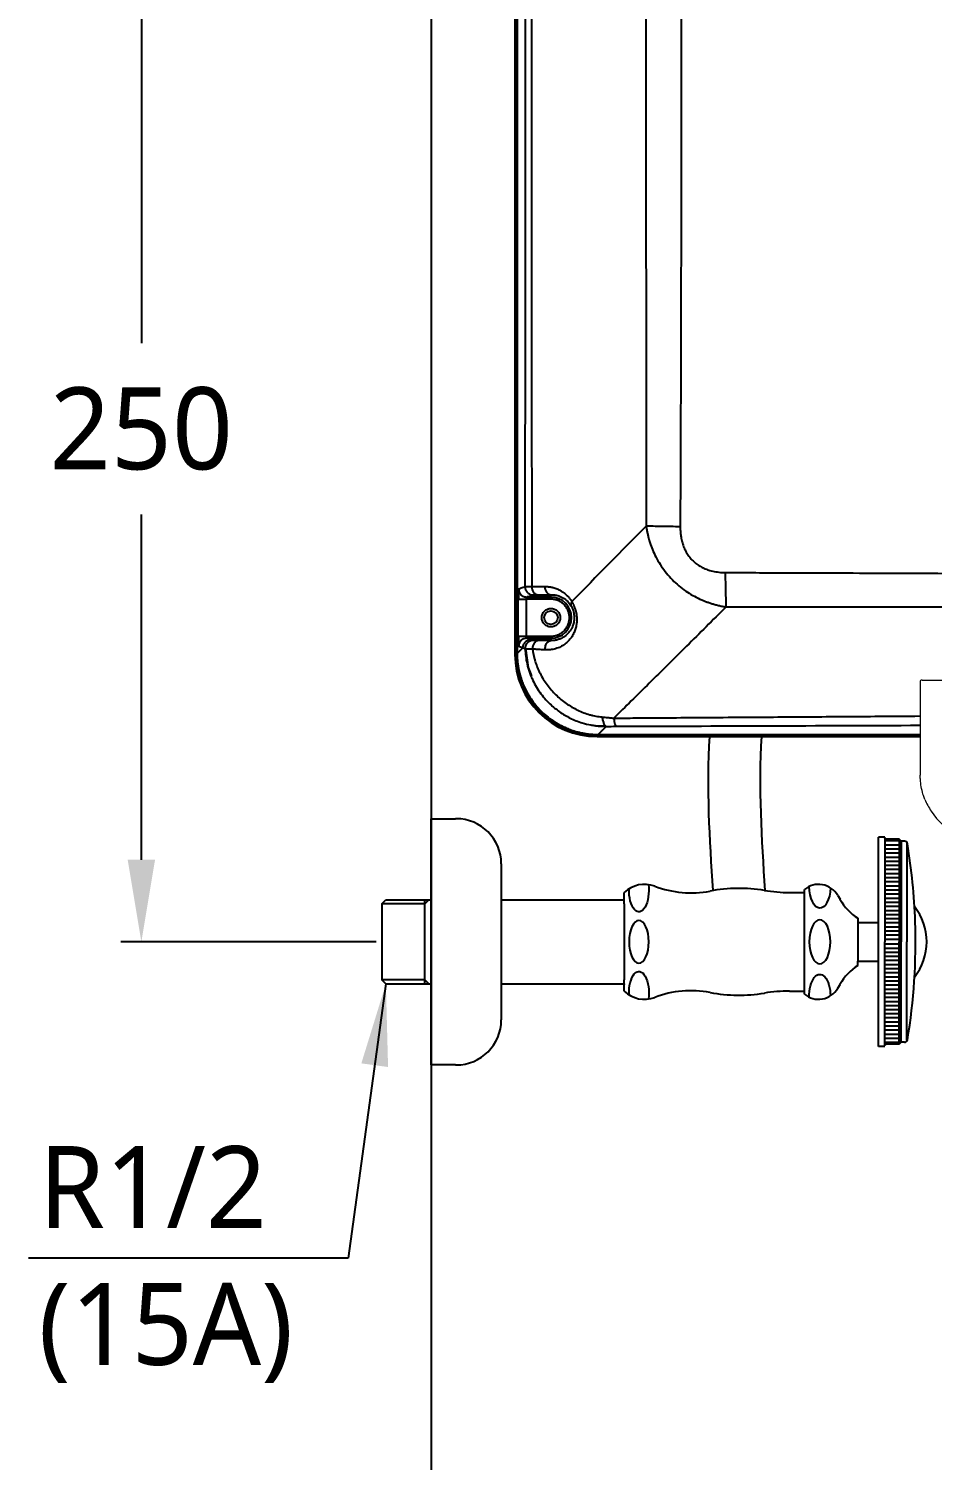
# Model space of a CAD drawing. Extents: x -4361 to 1554, y -156 to 2372.
# Drawn here: x -1178.7 to -958.4, y 1215 to 1563.9 of the extents above; entities that cross this region are included whole.
import ezdxf

# ---------------------------------------------------------------- set-up
doc = ezdxf.new("R2010")
doc.units = 0
doc.header["$LTSCALE"] = 20
doc.header["$MEASUREMENT"] = 0
doc.layers.get('0').update_dxf_attribs({"linetype": 'CONTINUOUS'})
doc.layers.get('DEFPOINTS').update_dxf_attribs({"linetype": 'CONTINUOUS'})
for name, color, linetype in [('2', 2, 'CONTINUOUS'), ('4', 4, 'CONTINUOUS'), ('6', 6, 'CONTINUOUS')]:
    doc.layers.add(name, color=color, linetype=linetype)
doc.styles.add('ROMANS', font='NanumGothic.ttf', dxfattribs={"height": 10.144927})
doc.styles.get("Standard").update_dxf_attribs({"font": 'NanumGothic.ttf'})
doc.dimstyles.get("Standard").update_dxf_attribs({"dimtxt": 2.7, "dimasz": 2.5, "dimexe": 1.5, "dimexo": 1.5, "dimgap": 1.5, "dimtad": 1, "dimdec": 0, "dimlfac": 10, "dimzin": 0, "dimdsep": 46, "dimtxsty": 'Standard', "dimcen": 0, "dimclrt": 2, "dimadec": 0, "dimazin": 0, "dimtfac": 1, "dimtdec": 0, "dimtmove": 0, "dimatfit": 3, "dimfxl": 0, "dimtolj": 1, "dimtzin": 0, "dimarcsym": 0})

# ---------------------------------------------------------------- blocks, each defined once
blk = doc.blocks.new('*D21')
at = {"color": 3, "lineweight": -2}
for p, q in [((-1080.18, 1591.32), (-1156.26, 1591.32)), ((-1151.26, 1571.32), (-1151.26, 1487.21)), ((-1151.26, 1361.32), (-1151.26, 1445.43)), ((-1094.02, 1341.32), (-1156.26, 1341.32))]:
    blk.add_line(p, q, dxfattribs=at)
at = {"color": 3}
for points in [[(-1154.59, 1571.32), (-1147.92, 1571.32), (-1151.26, 1591.32)], [(-1154.59, 1361.32), (-1147.92, 1361.32), (-1151.26, 1341.32)]]:
    blk.add_solid(points, dxfattribs=at)
at = {"layer": 'DEFPOINTS', "color": 0}
for p in [(-1078.68, 1591.32), (-1151.26, 1341.32), (-1092.52, 1341.32)]:
    blk.add_point(p, dxfattribs=at)
at = {"color": 2, "insert": (-1151.26, 1466.32), "char_height": 20, "attachment_point": 5}
blk.add_mtext('\\A1;250', dxfattribs=at)

msp = doc.modelspace()

# ---------------------------------------------------------------- linework, layer by layer
for p, q in [((-1060.18, 1771.32), (-1060.18, 1411.32)), ((-1059.91, 1771.04), (-1059.91, 1411.59)), ((-1059.66, 1771.04), (-1059.66, 1411.59)), ((-1059.36, 1415.82), (-1059.36, 1424.82)), ((-1051.41, 1424.82), (-1057.36, 1424.82)), ((-1057.36, 1415.82), (-1057.36, 1424.82)), ((-1051.41, 1425.32), (-1057.31, 1425.32)), ((-1051.41, 1425.32), (-1051.41, 1425.92)), ((-1051.41, 1424.82), (-1051.41, 1425.32)), ((-1059.36, 1415.82), (-1057.36, 1415.82)), ((-1057.36, 1415.82), (-1051.41, 1415.82)), ((-1057.31, 1415.32), (-1051.41, 1415.32)), ((-1051.41, 1415.82), (-1051.41, 1415.32)), ((-1051.41, 1415.32), (-1051.41, 1414.72)), ((-1040.65, 1394.06), (-1038, 1393.96)), ((-1040.18, 1391.32), (-961.43, 1391.32)), ((-1039.91, 1391.85), (-961.43, 1391.85)), ((-1039.91, 1391.59), (-961.43, 1391.59))]:
    msp.add_line(p, q)
at = {"color": 7, "linetype": 'Continuous', "lineweight": 15}
for p, q in [((-961.43, 1404.62), (-961.43, 1381.97)), ((-960.93, 1405.12), (-937.22, 1405.12))]:
    msp.add_line(p, q, dxfattribs=at)
at = {"flags": 128}
for points in [[(-1059.35, 1426.37), (-1059.35, 1425.58), (-1059.32, 1424.82)], [(-1057.65, 1412.87), (-1056.99, 1408.2), (-1056.14, 1406.15)]]:
    msp.add_lwpolyline(points, dxfattribs=at)
at = {"color": 7, "linetype": 'Continuous', "lineweight": 15, "flags": 128}
msp.add_lwpolyline([(-961.37, 1381.97), (-961.42, 1381.97), (-961.43, 1381.97)], dxfattribs=at)
msp.add_circle((-1051.41, 1420.32), 1.65)
for centre, radius, start, end in [((-1051.41, 1420.32), 5, 270, 90), ((-1033.15, 1414.67), 26.2, 177.4509, 180.8815), ((-1040.18, 1411.32), 20, 180, 270), ((-1055.51, 1415.82), 4.5, 240.8201, 242.981)]:
    msp.add_arc(centre, radius, start, end)
at = {"color": 7, "linetype": 'Continuous', "lineweight": 15}
for centre, radius, start, end in [((-960.93, 1404.62), 0.499, 90, 180), ((-943.5, 1383.26), 18.26, 203.3803, 213.482), ((-943.79, 1383.15), 17.96, 213.7146, 270.0005)]:
    msp.add_arc(centre, radius, start, end, dxfattribs=at)
for points, knots in [([(-1057.74, 1765.77), (-1057.73, 1709.46), (-1057.73, 1653.14), (-1057.73, 1540.5), (-1057.73, 1484.18), (-1057.74, 1427.87)], [0, 0, 0, 0, 0.5, 0.5, 1, 1, 1, 1]), ([(-1056.06, 1765.75), (-1056.07, 1754.97), (-1056.1, 1733.17), (-1056.14, 1700.13), (-1056.16, 1666.37), (-1056.17, 1631.9), (-1056.18, 1589.31), (-1056.17, 1539.42), (-1056.14, 1483.06), (-1056.1, 1446.08), (-1056.07, 1427.89)], [0, 0, 0, 0, 0.095708, 0.193532, 0.293459, 0.395477, 0.499572, 0.671651, 0.83848, 1, 1, 1, 1]), ([(-1028.22, 1740), (-1028.24, 1690.45), (-1028.24, 1640.88), (-1028.24, 1541.76), (-1028.24, 1492.19), (-1028.22, 1442.64)], [0, 0, 0, 0, 0.5, 0.5, 1, 1, 1, 1]), ([(-1019.89, 1740.15), (-1019.88, 1738), (-1019.86, 1733.79), (-1019.84, 1727.59), (-1019.82, 1720.34), (-1019.79, 1712.17), (-1019.76, 1699.77), (-1019.73, 1687.48), (-1019.7, 1675.08), (-1019.68, 1665.78), (-1019.67, 1656.48), (-1019.65, 1647.18), (-1019.64, 1637.87), (-1019.63, 1628.56), (-1019.63, 1619.25), (-1019.62, 1611.48), (-1019.62, 1605.27), (-1019.62, 1600.62), (-1019.62, 1595.98), (-1019.62, 1591.32), (-1019.62, 1586.66), (-1019.62, 1582.02), (-1019.62, 1577.37), (-1019.62, 1571.16), (-1019.63, 1563.39), (-1019.63, 1554.08), (-1019.64, 1544.77), (-1019.65, 1535.46), (-1019.67, 1526.16), (-1019.68, 1516.86), (-1019.7, 1507.55), (-1019.73, 1495.16), (-1019.76, 1482.87), (-1019.79, 1470.47), (-1019.82, 1461.27), (-1019.85, 1451.87), (-1019.88, 1445.68), (-1019.89, 1442.49)], [0, 0, 0, 0, 0.021661, 0.042477, 0.062447, 0.094741, 0.124905, 0.187376, 0.218618, 0.249864, 0.281114, 0.31237, 0.343632, 0.374899, 0.40617, 0.437445, 0.453241, 0.468722, 0.48436, 0.499999, 0.515638, 0.531277, 0.546758, 0.562554, 0.593829, 0.6251, 0.656367, 0.687629, 0.718885, 0.750135, 0.781382, 0.812623, 0.875095, 0.905258, 0.937552, 0.967825, 1, 1, 1, 1]), ([(-1019.89, 1442.49), (-1020.66, 1442.49), (-1021.44, 1442.5), (-1022.99, 1442.52), (-1023.75, 1442.53), (-1025.19, 1442.56), (-1025.88, 1442.57), (-1027.14, 1442.61), (-1027.72, 1442.62), (-1028.22, 1442.64)], [0, 0, 0, 0, 0.25, 0.25, 0.5, 0.5, 0.75, 0.75, 1, 1, 1, 1]), ([(-1028.22, 1442.64), (-1028.2, 1442.49), (-1028.15, 1442.17), (-1028.07, 1441.71), (-1027.98, 1441.26), (-1027.88, 1440.82), (-1027.78, 1440.39), (-1027.67, 1439.97), (-1027.43, 1439.08), (-1027, 1437.76), (-1026.26, 1435.96), (-1025.36, 1434.2), (-1024.23, 1432.41), (-1022.93, 1430.72), (-1021.46, 1429.15), (-1019.84, 1427.74), (-1018.17, 1426.53), (-1016.42, 1425.49), (-1015, 1424.81), (-1013.88, 1424.35), (-1013.1, 1424.06), (-1012.29, 1423.79), (-1011.45, 1423.53), (-1010.57, 1423.31), (-1009.65, 1423.1), (-1009.03, 1422.99), (-1008.72, 1422.94)], [0, 0, 0, 0, 0.016168, 0.032044, 0.047624, 0.062908, 0.077893, 0.092578, 0.106959, 0.171505, 0.232441, 0.303521, 0.37161, 0.445157, 0.517434, 0.588306, 0.660575, 0.725077, 0.792405, 0.81926, 0.847075, 0.875831, 0.905518, 0.936119, 0.967616, 1, 1, 1, 1]), ([(-1019.89, 1442.49), (-1019.89, 1442.35), (-1019.89, 1442.08), (-1019.87, 1441.67), (-1019.85, 1441.27), (-1019.81, 1440.87), (-1019.76, 1440.42), (-1019.69, 1439.93), (-1019.6, 1439.47), (-1019.52, 1439.1), (-1019.42, 1438.73), (-1019.23, 1438.05), (-1018.87, 1437.12), (-1018.31, 1436.03), (-1017.61, 1435.02), (-1016.78, 1434.12), (-1015.84, 1433.34), (-1014.84, 1432.7), (-1013.78, 1432.2), (-1012.82, 1431.86), (-1011.97, 1431.64), (-1011.24, 1431.5), (-1010.48, 1431.4), (-1009.7, 1431.33), (-1009.17, 1431.32), (-1008.9, 1431.32)], [0, 0, 0, 0, 0.023179, 0.046126, 0.068856, 0.091385, 0.113731, 0.145316, 0.176479, 0.19263, 0.208938, 0.24198, 0.310945, 0.378391, 0.448139, 0.517514, 0.585333, 0.654359, 0.718147, 0.784071, 0.825132, 0.867134, 0.910204, 0.954457, 1, 1, 1, 1]), ([(-1008.9, 1431.32), (-1006.69, 1431.31), (-1002.25, 1431.29), (-995.58, 1431.27), (-988.86, 1431.25), (-980.44, 1431.22), (-970.27, 1431.18), (-955.79, 1431.12), (-938.41, 1431.06), (-919.73, 1430.99), (-902.09, 1430.92), (-887.04, 1430.85), (-872.9, 1430.78), (-864.26, 1430.72), (-859.87, 1430.69)], [0, 0, 0, 0, 0.04459, 0.089379, 0.134462, 0.179929, 0.258905, 0.339325, 0.471333, 0.608824, 0.715458, 0.826175, 0.911718, 1, 1, 1, 1]), ([(-1008.9, 1431.32), (-1008.9, 1430.55), (-1008.9, 1429.77), (-1008.89, 1428.24), (-1008.87, 1427.48), (-1008.84, 1426.02), (-1008.82, 1425.33), (-1008.77, 1424.05), (-1008.75, 1423.46), (-1008.72, 1422.94)], [0, 0, 0, 0, 0.25, 0.25, 0.5, 0.5, 0.75, 0.75, 1, 1, 1, 1]), ([(-1059.35, 1426.24), (-1059.35, 1426.36), (-1059.34, 1426.62), (-1059.34, 1426.92), (-1059.33, 1427.23), (-1059.32, 1427.29), (-1059.31, 1427.32)], [0, 0, 0, 0, 0.190145, 0.399701, 0.609445, 1, 1, 1, 1]), ([(-1059.31, 1427.32), (-1059.29, 1427.07), (-1059.24, 1426.69), (-1058.99, 1426.22), (-1058.74, 1425.9), (-1058.42, 1425.64), (-1058.07, 1425.44), (-1057.81, 1425.41), (-1057.69, 1425.4)], [0, 0, 0, 0, 0.273418, 0.420606, 0.570918, 0.721226, 0.868407, 1, 1, 1, 1]), ([(-1057.74, 1427.87), (-1057.73, 1427.87), (-1057.72, 1427.87), (-1057.7, 1427.87), (-1057.66, 1427.87), (-1057.62, 1427.87), (-1057.57, 1427.87), (-1057.51, 1427.87), (-1057.45, 1427.88), (-1057.38, 1427.88), (-1057.31, 1427.88), (-1057.23, 1427.88), (-1057.15, 1427.88), (-1057.06, 1427.88), (-1056.98, 1427.88), (-1056.89, 1427.88), (-1056.8, 1427.88), (-1056.72, 1427.89), (-1056.63, 1427.89), (-1056.54, 1427.89), (-1056.46, 1427.89), (-1056.38, 1427.89), (-1056.3, 1427.89), (-1056.22, 1427.89), (-1056.15, 1427.89), (-1056.1, 1427.89), (-1056.07, 1427.89)], [0, 0, 0, 0, 0.058471, 0.115757, 0.171793, 0.226521, 0.279887, 0.331844, 0.382351, 0.43137, 0.47887, 0.524825, 0.569213, 0.612016, 0.65322, 0.692815, 0.730796, 0.767157, 0.801897, 0.835018, 0.866522, 0.896414, 0.924701, 0.951388, 0.976485, 1, 1, 1, 1]), ([(-1057.74, 1427.87), (-1057.74, 1427.63), (-1057.69, 1427.38), (-1057.5, 1426.88), (-1057.34, 1426.65), (-1056.95, 1426.26), (-1056.72, 1426.1), (-1056.23, 1425.91), (-1055.97, 1425.87), (-1055.74, 1425.87)], [0, 0, 0, 0, 0.25, 0.25, 0.5, 0.5, 0.75, 0.75, 1, 1, 1, 1]), ([(-1056.07, 1427.89), (-1055.55, 1427.9), (-1054.5, 1427.91), (-1053.45, 1427.92), (-1052.93, 1427.92)], [0, 0, 0, 0, 0.502255, 1, 1, 1, 1]), ([(-1056.07, 1427.89), (-1056.07, 1427.66), (-1056.04, 1427.4), (-1055.89, 1426.91), (-1055.77, 1426.68), (-1055.48, 1426.29), (-1055.3, 1426.13), (-1054.92, 1425.94), (-1054.73, 1425.89), (-1054.55, 1425.89)], [0, 0, 0, 0, 0.25, 0.25, 0.5, 0.5, 0.75, 0.75, 1, 1, 1, 1]), ([(-1052.93, 1427.92), (-1052.84, 1427.92), (-1052.66, 1427.92), (-1052.4, 1427.91), (-1052.14, 1427.89), (-1051.88, 1427.86), (-1051.62, 1427.82), (-1051.36, 1427.77), (-1051.1, 1427.72), (-1050.62, 1427.59), (-1049.92, 1427.36), (-1049.05, 1426.92), (-1048.25, 1426.39), (-1047.66, 1425.88), (-1047.25, 1425.47), (-1047, 1425.18), (-1046.76, 1424.87), (-1046.54, 1424.56), (-1046.4, 1424.34), (-1046.33, 1424.23)], [0, 0, 0, 0, 0.036922, 0.073648, 0.110197, 0.146586, 0.182834, 0.21896, 0.254981, 0.290917, 0.423122, 0.55144, 0.671583, 0.786404, 0.830956, 0.874473, 0.91707, 0.958869, 1, 1, 1, 1]), ([(-1052.93, 1427.92), (-1052.93, 1427.69), (-1052.89, 1427.43), (-1052.74, 1426.94), (-1052.63, 1426.71), (-1052.33, 1426.32), (-1052.15, 1426.17), (-1051.78, 1425.97), (-1051.59, 1425.93), (-1051.41, 1425.92)], [0, 0, 0, 0, 0.25, 0.25, 0.5, 0.5, 0.75, 0.75, 1, 1, 1, 1]), ([(-1059.36, 1424.82), (-1059.35, 1425.14), (-1059.35, 1425.62), (-1059.35, 1426.08), (-1059.35, 1426.22), (-1059.35, 1426.24)], [0, 0, 0, 0, 0.629994, 0.966249, 1, 1, 1, 1]), ([(-1059.29, 1424.82), (-1059.27, 1424.82), (-1059.21, 1424.82), (-1058.79, 1424.82), (-1058.13, 1424.82), (-1057.61, 1424.82), (-1057.36, 1424.82)], [0, 0, 0, 0, 0.166228, 0.444152, 0.722083, 1, 1, 1, 1]), ([(-1057.36, 1424.82), (-1057.36, 1424.95), (-1057.35, 1425.08), (-1057.34, 1425.27), (-1057.32, 1425.32), (-1057.31, 1425.32)], [0, 0, 0, 0, 0.5, 0.5, 1, 1, 1, 1]), ([(-1055.74, 1425.87), (-1055.72, 1425.87), (-1055.6, 1425.88), (-1055.2, 1425.88), (-1054.91, 1425.89), (-1054.55, 1425.89)], [0, 0, 0, 0, 0.5, 0.5, 1, 1, 1, 1]), ([(-1046.33, 1424.23), (-1046.29, 1424.16), (-1046.21, 1424.03), (-1046.1, 1423.82), (-1046, 1423.62), (-1045.9, 1423.4), (-1045.8, 1423.19), (-1045.71, 1422.97), (-1045.63, 1422.75), (-1045.55, 1422.53), (-1045.48, 1422.31), (-1045.41, 1422.08), (-1045.35, 1421.85), (-1045.25, 1421.39), (-1045.13, 1420.68), (-1045.09, 1419.69), (-1045.17, 1418.68), (-1045.39, 1417.65), (-1045.75, 1416.66), (-1046.27, 1415.7), (-1046.94, 1414.82), (-1047.79, 1414.01), (-1048.79, 1413.33), (-1049.76, 1412.9), (-1050.6, 1412.65), (-1051.23, 1412.53), (-1051.79, 1412.47), (-1052.3, 1412.45), (-1052.63, 1412.46), (-1052.8, 1412.47)], [0, 0, 0, 0, 0.013434, 0.026639, 0.039632, 0.052432, 0.065061, 0.077539, 0.089888, 0.102133, 0.114295, 0.126401, 0.138475, 0.150541, 0.19834, 0.246893, 0.300545, 0.356919, 0.418216, 0.48263, 0.553639, 0.627161, 0.711256, 0.797104, 0.845321, 0.893964, 0.929211, 0.964532, 1, 1, 1, 1]), ([(-1051.41, 1425.92), (-1050.97, 1425.93), (-1050.53, 1425.89), (-1049.66, 1425.69), (-1049.23, 1425.54), (-1048.39, 1425.12), (-1047.98, 1424.84), (-1047.21, 1424.15), (-1046.84, 1423.73), (-1046.53, 1423.22)], [0, 0, 0, 0, 0.25, 0.25, 0.5, 0.5, 0.75, 0.75, 1, 1, 1, 1]), ([(-1051.41, 1415.82), (-1051.34, 1415.82), (-1051.19, 1415.82), (-1050.98, 1415.83), (-1050.77, 1415.86), (-1050.56, 1415.89), (-1050.36, 1415.94), (-1050.15, 1415.99), (-1049.95, 1416.06), (-1049.67, 1416.16), (-1049.33, 1416.31), (-1048.94, 1416.54), (-1048.56, 1416.82), (-1048.1, 1417.23), (-1047.61, 1417.83), (-1047.2, 1418.63), (-1046.96, 1419.47), (-1046.88, 1420.32), (-1046.96, 1421.17), (-1047.2, 1422.01), (-1047.61, 1422.81), (-1048.1, 1423.41), (-1048.56, 1423.82), (-1048.94, 1424.09), (-1049.33, 1424.33), (-1049.74, 1424.51), (-1050.15, 1424.65), (-1050.56, 1424.75), (-1050.98, 1424.81), (-1051.27, 1424.82), (-1051.41, 1424.82)], [0, 0, 0, 0, 0.015134, 0.030167, 0.045131, 0.06006, 0.074987, 0.089948, 0.104974, 0.1201, 0.152258, 0.184453, 0.217296, 0.250176, 0.315811, 0.380082, 0.44003, 0.500016, 0.559965, 0.61995, 0.684221, 0.749856, 0.782699, 0.815579, 0.847737, 0.879933, 0.910063, 0.939938, 0.969827, 1, 1, 1, 1]), ([(-1046.33, 1424.23), (-1046.47, 1424.02), (-1046.56, 1423.82), (-1046.62, 1423.47), (-1046.6, 1423.33), (-1046.53, 1423.22)], [0, 0, 0, 0, 0.5, 0.5, 1, 1, 1, 1]), ([(-1051.41, 1418.07), (-1051.46, 1418.07), (-1051.55, 1418.07), (-1051.69, 1418.09), (-1051.83, 1418.11), (-1051.97, 1418.14), (-1052.1, 1418.18), (-1052.34, 1418.26), (-1052.65, 1418.43), (-1053.01, 1418.72), (-1053.3, 1419.08), (-1053.51, 1419.48), (-1053.63, 1419.9), (-1053.67, 1420.32), (-1053.63, 1420.74), (-1053.51, 1421.16), (-1053.3, 1421.56), (-1053.01, 1421.92), (-1052.65, 1422.21), (-1052.29, 1422.4), (-1051.97, 1422.5), (-1051.69, 1422.56), (-1051.5, 1422.57), (-1051.41, 1422.57)], [0, 0, 0, 0, 0.020165, 0.0401667, 0.0600842, 0.0799973, 0.099986, 0.1201294, 0.1850729, 0.2500923, 0.3150359, 0.3800554, 0.4400045, 0.5000288, 0.5599779, 0.6200022, 0.6849457, 0.7499652, 0.8149087, 0.8799282, 0.9200087, 0.9598192, 1, 1, 1, 1]), ([(-1051.41, 1422.57), (-1051.36, 1422.57), (-1051.27, 1422.57), (-1051.12, 1422.55), (-1050.99, 1422.53), (-1050.85, 1422.5), (-1050.71, 1422.46), (-1050.48, 1422.38), (-1050.16, 1422.21), (-1049.81, 1421.92), (-1049.51, 1421.56), (-1049.31, 1421.16), (-1049.18, 1420.74), (-1049.14, 1420.32), (-1049.18, 1419.9), (-1049.31, 1419.48), (-1049.51, 1419.08), (-1049.81, 1418.72), (-1050.16, 1418.43), (-1050.52, 1418.24), (-1050.85, 1418.13), (-1051.12, 1418.08), (-1051.31, 1418.07), (-1051.41, 1418.07)], [0, 0, 0, 0, 0.020165, 0.040167, 0.060084, 0.079997, 0.099986, 0.120129, 0.185073, 0.250092, 0.315036, 0.380055, 0.440004, 0.500029, 0.559978, 0.620002, 0.684946, 0.749965, 0.814909, 0.879928, 0.920009, 0.959819, 1, 1, 1, 1]), ([(-1045.75, 1420.47), (-1045.74, 1420.27), (-1045.73, 1419.79), (-1045.86, 1419.05), (-1046.1, 1418.29), (-1046.43, 1417.58), (-1046.97, 1416.76), (-1047.79, 1415.92), (-1048.76, 1415.31), (-1049.67, 1414.96), (-1050.5, 1414.75), (-1051.09, 1414.73), (-1051.41, 1414.72)], [0, 0, 0, 0, 0.045522, 0.115321, 0.195571, 0.269053, 0.352522, 0.512867, 0.67485, 0.769952, 0.87834, 1, 1, 1, 1]), ([(-1046.53, 1423.22), (-1046.4, 1422.99), (-1046.16, 1422.54), (-1045.87, 1421.72), (-1045.8, 1421.14), (-1045.76, 1420.87)], [0, 0, 0, 0, 0.361655, 0.691331, 1, 1, 1, 1]), ([(-1045.76, 1420.87), (-1045.76, 1420.84), (-1045.73, 1420.71), (-1045.74, 1420.58), (-1045.75, 1420.47)], [0, 0, 0, 0, 0.158287, 1, 1, 1, 1]), ([(-1008.72, 1422.94), (-1010.34, 1421.33), (-1013.53, 1418.14), (-1018.28, 1413.43), (-1022.9, 1408.85), (-1027.4, 1404.4), (-1031.78, 1400.08), (-1034.66, 1397.24), (-1036.08, 1395.84)], [0, 0, 0, 0, 0.178388, 0.35209, 0.521105, 0.68543, 0.845062, 1, 1, 1, 1]), ([(-1008.72, 1422.94), (-996.32, 1422.95), (-983.92, 1422.96), (-959.11, 1422.98), (-946.71, 1422.98), (-921.89, 1423.01), (-909.48, 1423.02), (-884.66, 1423.06), (-872.25, 1423.08), (-859.84, 1423.1)], [0, 0, 0, 0, 0.25, 0.25, 0.5, 0.5, 0.75, 0.75, 1, 1, 1, 1]), ([(-1059.35, 1414.4), (-1059.35, 1414.41), (-1059.35, 1414.56), (-1059.35, 1415.02), (-1059.35, 1415.5), (-1059.36, 1415.82)], [0, 0, 0, 0, 0.034288, 0.370629, 1, 1, 1, 1]), ([(-1059.31, 1413.32), (-1059.32, 1413.35), (-1059.33, 1413.41), (-1059.34, 1413.72), (-1059.34, 1414.02), (-1059.35, 1414.28), (-1059.35, 1414.4)], [0, 0, 0, 0, 0.390795, 0.600207, 0.810361, 1, 1, 1, 1]), ([(-1057.31, 1415.32), (-1057.56, 1415.29), (-1057.95, 1415.25), (-1058.42, 1415), (-1058.74, 1414.74), (-1058.99, 1414.42), (-1059.24, 1413.95), (-1059.29, 1413.57), (-1059.31, 1413.32)], [0, 0, 0, 0, 0.239464, 0.368362, 0.499999, 0.63164, 0.760541, 1, 1, 1, 1]), ([(-1056.31, 1414.94), (-1056.54, 1414.94), (-1056.8, 1414.89), (-1057.29, 1414.7), (-1057.52, 1414.55), (-1057.91, 1414.16), (-1058.07, 1413.92), (-1058.27, 1413.43), (-1058.31, 1413.17), (-1058.31, 1412.94)], [0, 0, 0, 0, 0.25, 0.25, 0.5, 0.5, 0.75, 0.75, 1, 1, 1, 1]), ([(-1055.72, 1414.77), (-1055.96, 1414.77), (-1056.22, 1414.73), (-1056.73, 1414.52), (-1056.97, 1414.36), (-1057.36, 1413.95), (-1057.51, 1413.71), (-1057.7, 1413.19), (-1057.73, 1412.93), (-1057.72, 1412.69)], [0, 0, 0, 0, 0.25, 0.25, 0.5, 0.5, 0.75, 0.75, 1, 1, 1, 1]), ([(-1057.31, 1415.32), (-1057.32, 1415.32), (-1057.34, 1415.37), (-1057.35, 1415.56), (-1057.36, 1415.69), (-1057.36, 1415.82)], [0, 0, 0, 0, 0.5, 0.5, 1, 1, 1, 1]), ([(-1054.42, 1414.75), (-1054.6, 1414.75), (-1054.79, 1414.7), (-1055.16, 1414.5), (-1055.33, 1414.34), (-1055.63, 1413.93), (-1055.74, 1413.68), (-1055.88, 1413.17), (-1055.91, 1412.9), (-1055.9, 1412.66)], [0, 0, 0, 0, 0.25, 0.25, 0.5, 0.5, 0.75, 0.75, 1, 1, 1, 1]), ([(-1054.42, 1414.75), (-1054.82, 1414.75), (-1055.14, 1414.75), (-1055.58, 1414.76), (-1055.7, 1414.77), (-1055.72, 1414.77)], [0, 0, 0, 0, 0.5, 0.5, 1, 1, 1, 1]), ([(-1052.8, 1412.47), (-1052.82, 1412.72), (-1052.81, 1412.99), (-1052.7, 1413.54), (-1052.6, 1413.81), (-1052.32, 1414.26), (-1052.14, 1414.44), (-1051.77, 1414.67), (-1051.58, 1414.72), (-1051.41, 1414.72)], [0, 0, 0, 0, 0.25, 0.25, 0.5, 0.5, 0.75, 0.75, 1, 1, 1, 1]), ([(-1059.66, 1411.59), (-1059.73, 1411.59), (-1059.8, 1411.59), (-1059.89, 1411.59), (-1059.91, 1411.59), (-1059.91, 1411.59)], [0, 0, 0, 0, 0.5, 0.5, 1, 1, 1, 1]), ([(-1059.66, 1411.32), (-1059.72, 1411.32), (-1059.79, 1411.32), (-1059.89, 1411.32), (-1059.91, 1411.32), (-1059.91, 1411.32)], [0, 0, 0, 0, 0.5, 0.5, 1, 1, 1, 1]), ([(-1059.91, 1411.32), (-1059.85, 1410.14), (-1059.72, 1407.6), (-1058.72, 1404.26), (-1057.34, 1401.49), (-1056.28, 1399.79), (-1055.56, 1398.99), (-1055.39, 1398.8)], [0, 0, 0, 0, 0.26022, 0.560478, 0.761601, 0.944664, 1, 1, 1, 1]), ([(-1058.31, 1412.94), (-1058.36, 1412.89), (-1058.45, 1412.79), (-1058.59, 1412.66), (-1058.72, 1412.53), (-1058.84, 1412.4), (-1058.96, 1412.29), (-1059.07, 1412.18), (-1059.18, 1412.07), (-1059.27, 1411.98), (-1059.36, 1411.89), (-1059.45, 1411.8), (-1059.52, 1411.73), (-1059.6, 1411.66), (-1059.64, 1411.62), (-1059.66, 1411.59)], [0, 0, 0, 0, 0.076887, 0.153779, 0.230678, 0.307583, 0.384494, 0.461411, 0.538334, 0.615263, 0.692198, 0.769139, 0.846087, 0.92304, 1, 1, 1, 1]), ([(-1059.66, 1411.32), (-1059.65, 1411.16), (-1059.65, 1410.86), (-1059.62, 1410.4), (-1059.59, 1409.95), (-1059.55, 1409.51), (-1059.5, 1409.07), (-1059.44, 1408.65), (-1059.37, 1408.23), (-1059.29, 1407.81), (-1059.21, 1407.41), (-1059.12, 1407.02), (-1059.03, 1406.63), (-1058.92, 1406.26), (-1058.82, 1405.89), (-1058.71, 1405.54), (-1058.59, 1405.19), (-1058.47, 1404.85), (-1058.35, 1404.53), (-1058.23, 1404.21), (-1057.9, 1403.42), (-1057.29, 1402.16), (-1056.3, 1400.52), (-1055.16, 1399), (-1053.89, 1397.61), (-1052.5, 1396.34), (-1050.98, 1395.2), (-1049.34, 1394.21), (-1048, 1393.56), (-1047, 1393.16), (-1046.38, 1392.93), (-1045.71, 1392.71), (-1045.02, 1392.51), (-1044.28, 1392.33), (-1043.52, 1392.17), (-1042.72, 1392.04), (-1041.9, 1391.94), (-1041.05, 1391.87), (-1040.48, 1391.86), (-1040.19, 1391.85)], [0, 0, 0, 0, 0.015133, 0.030099, 0.044888, 0.059488, 0.073891, 0.088086, 0.102065, 0.115819, 0.129339, 0.142618, 0.155646, 0.168417, 0.180924, 0.193159, 0.205117, 0.216791, 0.228176, 0.239267, 0.250058, 0.313327, 0.376289, 0.438618, 0.500006, 0.561392, 0.62372, 0.686682, 0.749954, 0.770717, 0.792544, 0.815397, 0.839235, 0.864011, 0.889673, 0.916165, 0.943428, 0.971396, 1, 1, 1, 1]), ([(-1057.72, 1412.69), (-1057.77, 1412.71), (-1057.88, 1412.75), (-1058.03, 1412.82), (-1058.18, 1412.88), (-1058.26, 1412.92), (-1058.31, 1412.94)], [0, 0, 0, 0, 0.251267, 0.501689, 0.751266, 1, 1, 1, 1]), ([(-1057.72, 1412.69), (-1057.68, 1412.08), (-1057.59, 1410.84), (-1057.23, 1408.94), (-1056.79, 1407.35), (-1056.39, 1406.4), (-1056.27, 1406.1)], [0, 0, 0, 0, 0.272107, 0.546182, 0.853824, 1, 1, 1, 1]), ([(-1057.47, 1411.59), (-1057.53, 1411.62), (-1057.6, 1411.65), (-1057.63, 1411.7), (-1057.63, 1411.7)], [0, 0, 0, 0, 0.989804, 1, 1, 1, 1]), ([(-1055.9, 1412.66), (-1056.4, 1412.66), (-1057.26, 1412.66), (-1057.46, 1412.68), (-1057.55, 1412.68)], [0, 0, 0, 0, 0.573265, 1, 1, 1, 1]), ([(-1055.9, 1412.66), (-1055.88, 1412.53), (-1055.85, 1412.29), (-1055.79, 1411.93), (-1055.73, 1411.56), (-1055.65, 1411.19), (-1055.57, 1410.82), (-1055.47, 1410.44), (-1055.37, 1410.07), (-1055.15, 1409.32), (-1054.75, 1408.2), (-1054.09, 1406.75), (-1053.3, 1405.33), (-1052.08, 1403.53), (-1050.28, 1401.45), (-1048.16, 1399.7), (-1046.32, 1398.52), (-1044.89, 1397.77), (-1043.43, 1397.14), (-1042.18, 1396.74), (-1041.18, 1396.48), (-1040.44, 1396.32), (-1039.7, 1396.2), (-1039.21, 1396.14), (-1038.97, 1396.12)], [0, 0, 0, 0, 0.014398, 0.028932, 0.04361, 0.058437, 0.073419, 0.088562, 0.103872, 0.119355, 0.180898, 0.244185, 0.307861, 0.372306, 0.501573, 0.630567, 0.694761, 0.757836, 0.820572, 0.881501, 0.911987, 0.941864, 0.971184, 1, 1, 1, 1]), ([(-1052.8, 1412.47), (-1053.01, 1412.48), (-1053.41, 1412.5), (-1053.99, 1412.54), (-1054.53, 1412.57), (-1055.02, 1412.6), (-1055.47, 1412.63), (-1055.76, 1412.65), (-1055.9, 1412.66)], [0, 0, 0, 0, 0.196122, 0.380414, 0.552913, 0.713653, 0.862671, 1, 1, 1, 1]), ([(-1056.27, 1406.1), (-1056.18, 1405.88), (-1055.64, 1404.5), (-1054.22, 1402.11), (-1052.24, 1399.79), (-1050.54, 1398.28), (-1049.33, 1397.37), (-1048.06, 1396.55), (-1046.71, 1395.83), (-1045.28, 1395.19), (-1043.6, 1394.61), (-1042.04, 1394.2), (-1040.99, 1394.07), (-1040.65, 1394.03)], [0, 0, 0, 0, 0.032956, 0.216022, 0.399681, 0.472242, 0.546282, 0.61887, 0.691572, 0.767926, 0.845266, 0.951043, 1, 1, 1, 1]), ([(-1055.39, 1398.8), (-1054.99, 1398.31), (-1054.18, 1397.32), (-1053.19, 1396.52), (-1052.7, 1396.12)], [0, 0, 0, 0, 0.5001916, 1, 1, 1, 1]), ([(-1052.7, 1396.12), (-1052.51, 1395.94), (-1051.69, 1395.21), (-1050.01, 1394.17), (-1047.26, 1392.8), (-1043.94, 1391.79), (-1041.38, 1391.65), (-1040.18, 1391.59)], [0, 0, 0, 0, 0.057504, 0.241574, 0.434343, 0.736851, 1, 1, 1, 1]), ([(-1038.97, 1396.12), (-1038.81, 1396.1), (-1038.48, 1396.07), (-1037.99, 1396.02), (-1037.5, 1395.97), (-1037.02, 1395.93), (-1036.55, 1395.88), (-1036.23, 1395.86), (-1036.08, 1395.84)], [0, 0, 0, 0, 0.171419, 0.340925, 0.508527, 0.674233, 0.838054, 1, 1, 1, 1]), ([(-1038.97, 1396.12), (-1038.9, 1395.79), (-1038.76, 1395.13), (-1038.5, 1394.44), (-1038.3, 1394.05), (-1038.18, 1393.98), (-1038.16, 1393.97)], [0, 0, 0, 0, 0.308185, 0.622637, 0.93709, 1, 1, 1, 1]), ([(-1036.08, 1395.84), (-1034.31, 1395.85), (-1030.26, 1395.88), (-1023.43, 1395.93), (-1015.08, 1395.99), (-1003.31, 1396.07), (-988.57, 1396.17), (-973.81, 1396.27), (-964.74, 1396.33), (-961.43, 1396.36)], [0, 0, 0, 0, 0.0358002, 0.0819083, 0.1382128, 0.2047013, 0.3198188, 0.4359699, 0.5029124, 0.5029124, 0.5029124, 0.5029124]), ([(-1036.08, 1395.84), (-1036.04, 1395.54), (-1036.01, 1395.27), (-1035.93, 1394.78), (-1035.88, 1394.57), (-1035.8, 1394.23), (-1035.75, 1394.09), (-1035.66, 1393.91), (-1035.61, 1393.86), (-1035.57, 1393.84)], [0, 0, 0, 0, 0.25, 0.25, 0.5, 0.5, 0.75, 0.75, 1, 1, 1, 1]), ([(-1040.65, 1394.03), (-1040.37, 1393.98), (-1039.47, 1393.85), (-1038.56, 1393.84), (-1037.94, 1393.83)], [0, 0, 0, 0, 0.317137, 1, 1, 1, 1]), ([(-1037.94, 1393.83), (-1038, 1393.77), (-1038.12, 1393.65), (-1038.29, 1393.48), (-1038.45, 1393.31), (-1038.61, 1393.15), (-1038.76, 1393), (-1038.9, 1392.86), (-1039.03, 1392.72), (-1039.16, 1392.6), (-1039.28, 1392.48), (-1039.39, 1392.36), (-1039.5, 1392.26), (-1039.6, 1392.16), (-1039.69, 1392.07), (-1039.77, 1391.99), (-1039.84, 1391.91), (-1039.89, 1391.87), (-1039.91, 1391.85)], [0, 0, 0, 0, 0.06252, 0.125037, 0.187551, 0.250062, 0.31257, 0.375075, 0.437578, 0.500078, 0.562575, 0.62507, 0.687564, 0.750055, 0.812544, 0.875031, 0.937516, 1, 1, 1, 1]), ([(-1035.57, 1393.84), (-1010.88, 1393.93), (-986.17, 1394.01), (-961.43, 1394.09), (-961.43, 1394.09), (-961.43, 1394.09)], [0, 0, 0, 0, 0.5, 0.5, 0.5000128, 0.5000128, 0.5000128, 0.5000128]), ([(-1040.19, 1391.85), (-1040.19, 1391.78), (-1040.19, 1391.71), (-1040.18, 1391.62), (-1040.18, 1391.59), (-1040.18, 1391.59)], [0, 0, 0, 0, 0.5, 0.5, 1, 1, 1, 1]), ([(-1039.91, 1391.85), (-1039.91, 1391.77), (-1039.91, 1391.71), (-1039.91, 1391.62), (-1039.91, 1391.59), (-1039.91, 1391.59)], [0, 0, 0, 0, 0.5, 0.5, 1, 1, 1, 1])]:
    msp.add_open_spline(points, degree=3, knots=knots)
for points, degree in [([(-1028.22, 1442.64), (-1034.26, 1436.52), (-1040.29, 1430.38), (-1046.33, 1424.23)], 3), ([(-1059.31, 1427.32), (-1058.95, 1427.5), (-1058.42, 1427.68), (-1057.74, 1427.87)], 3), ([(-1059.36, 1424.82), (-1059.29, 1424.82)], 1), ([(-1057.69, 1425.4), (-1057.31, 1425.32)], 1), ([(-1057.31, 1425.32), (-1056.95, 1425.5), (-1056.42, 1425.69), (-1055.74, 1425.87)], 3), ([(-1054.55, 1425.89), (-1053.5, 1425.9), (-1052.46, 1425.91), (-1051.41, 1425.92)], 3), ([(-1058.31, 1412.94), (-1058.72, 1413.06), (-1059.06, 1413.19), (-1059.31, 1413.32)], 3), ([(-1056.31, 1414.94), (-1056.72, 1415.06), (-1057.06, 1415.19), (-1057.31, 1415.32)], 3), ([(-1055.72, 1414.77), (-1055.94, 1414.83), (-1056.13, 1414.88), (-1056.31, 1414.94)], 3), ([(-1051.41, 1414.72), (-1052.44, 1414.73), (-1053.45, 1414.74), (-1054.42, 1414.75)], 3), ([(-1059.91, 1411.32), (-1060.09, 1411.32), (-1060.18, 1411.32), (-1060.18, 1411.32)], 3), ([(-1059.91, 1411.32), (-1059.91, 1411.41), (-1059.91, 1411.5), (-1059.91, 1411.59)], 3), ([(-1059.66, 1411.59), (-1059.66, 1411.5), (-1059.66, 1411.41), (-1059.66, 1411.32)], 3), ([(-1057.55, 1412.68), (-1057.72, 1412.69)], 1), ([(-1038.16, 1393.97), (-1037.94, 1393.83)], 1), ([(-1037.94, 1393.83), (-1037.15, 1393.83), (-1036.36, 1393.84), (-1035.57, 1393.84)], 3), ([(-1040.19, 1391.85), (-1040.09, 1391.85), (-1040, 1391.85), (-1039.91, 1391.85)], 3), ([(-1040.18, 1391.59), (-1040.09, 1391.59), (-1040, 1391.59), (-1039.91, 1391.59)], 3), ([(-1040.18, 1391.59), (-1040.18, 1391.32)], 1)]:
    msp.add_open_spline(points, degree=degree)
for points, knots in [([(-960.73, 1377.32), (-961.01, 1378.52), (-961.37, 1380.05), (-961.37, 1381.62), (-961.37, 1381.97)], [0, 0, 0, 0, 0.778883, 1, 1, 1, 1]), ([(-960.26, 1376.01), (-960.38, 1376.32), (-960.56, 1376.75), (-960.69, 1377.2), (-960.73, 1377.32)], [0, 0, 0, 0, 0.715111, 1, 1, 1, 1])]:
    msp.add_open_spline(points, degree=3, knots=knots, dxfattribs=at)
at = {"layer": '4'}
for p, q in [((-1080.65, 1371.32), (-1074.65, 1371.32)), ((-1080.65, 1311.32), (-1080.65, 1371.32)), ((-970.02, 1366.82), (-971.52, 1366.82)), ((-971.52, 1365.82), (-971.52, 1366.82)), ((-971.52, 1341.32), (-971.52, 1365.82)), ((-970.02, 1366.62), (-970.02, 1366.82)), ((-970.02, 1366.62), (-970.02, 1341.32)), ((-966.52, 1365.91), (-970.02, 1365.91)), ((-966.52, 1364.91), (-970.02, 1364.91)), ((-966.52, 1366.32), (-969.72, 1366.32)), ((-966.02, 1365.82), (-966.52, 1366.32)), ((-966.52, 1366.32), (-966.52, 1341.32)), ((-965.2, 1365.82), (-966.02, 1365.82)), ((-966.02, 1365.82), (-966.02, 1341.32)), ((-964.61, 1365.32), (-964.61, 1341.32)), ((-966.52, 1363.91), (-970.02, 1363.91)), ((-966.52, 1362.91), (-970.02, 1362.91)), ((-966.52, 1361.91), (-970.02, 1361.91)), ((-966.52, 1360.91), (-970.02, 1360.91)), ((-1063.52, 1360.32), (-1063.52, 1322.32)), ((-966.52, 1359.91), (-970.02, 1359.91)), ((-966.52, 1358.91), (-970.02, 1358.91)), ((-966.52, 1357.91), (-970.02, 1357.91)), ((-989.61, 1353.32), (-989.61, 1354.04)), ((-966.52, 1356.91), (-970.02, 1356.91)), ((-966.52, 1355.91), (-970.02, 1355.91)), ((-966.52, 1354.91), (-970.02, 1354.91)), ((-966.52, 1353.91), (-970.02, 1353.91)), ((-1092.65, 1350.57), (-1091.65, 1351.57)), ((-1082.15, 1350.57), (-1092.65, 1350.57)), ((-1092.52, 1332.07), (-1092.52, 1350.57)), ((-1091.65, 1351.57), (-1080.65, 1351.57)), ((-1082.15, 1331.07), (-1082.15, 1351.57)), ((-1082.15, 1350.57), (-1081.15, 1351.57)), ((-1080.65, 1350.95), (-1080.65, 1331.69)), ((-1063.52, 1351.57), (-1033.53, 1351.57)), ((-1033.53, 1350.57), (-1033.53, 1353.32)), ((-1033.52, 1350.57), (-1033.52, 1332.07)), ((-993.24, 1353.35), (-989.61, 1353.35)), ((-990.52, 1353.32), (-989.61, 1353.32)), ((-989.61, 1329.32), (-989.61, 1353.32)), ((-981.5, 1352.64), (-980.94, 1351.68)), ((-966.52, 1352.91), (-970.02, 1352.91)), ((-966.52, 1351.91), (-970.02, 1351.91)), ((-966.52, 1350.91), (-970.02, 1350.91)), ((-976.61, 1347.05), (-976.61, 1346.07)), ((-966.52, 1349.91), (-970.02, 1349.91)), ((-966.52, 1348.91), (-970.02, 1348.91)), ((-966.52, 1347.91), (-970.02, 1347.91)), ((-966.52, 1346.91), (-970.02, 1346.91)), ((-976.61, 1346.07), (-976.61, 1336.57)), ((-976.61, 1346.07), (-971.52, 1346.07)), ((-966.52, 1345.91), (-970.02, 1345.91)), ((-966.52, 1344.91), (-970.02, 1344.91)), ((-966.52, 1343.91), (-970.02, 1343.91)), ((-971.52, 1315.82), (-971.52, 1341.32)), ((-966.52, 1342.91), (-970.02, 1342.91)), ((-966.52, 1341.91), (-970.02, 1341.91)), ((-970.02, 1316.02), (-970.02, 1341.32)), ((-966.52, 1340.73), (-970.02, 1340.73)), ((-966.52, 1316.32), (-966.52, 1341.32)), ((-966.02, 1316.82), (-966.02, 1341.32)), ((-964.61, 1317.32), (-964.61, 1341.32)), ((-976.61, 1336.57), (-971.52, 1336.57)), ((-976.61, 1335.59), (-976.61, 1336.57)), ((-966.52, 1339.73), (-970.02, 1339.73)), ((-966.52, 1338.73), (-970.02, 1338.73)), ((-966.52, 1337.73), (-970.02, 1337.73)), ((-966.52, 1336.73), (-970.02, 1336.73)), ((-966.52, 1335.73), (-970.02, 1335.73)), ((-966.52, 1334.73), (-970.02, 1334.73)), ((-966.52, 1333.73), (-970.02, 1333.73)), ((-1091.65, 1331.07), (-1092.65, 1332.07)), ((-1082.15, 1332.07), (-1092.65, 1332.07)), ((-1091.65, 1331.07), (-1080.65, 1331.07)), ((-1081.15, 1331.07), (-1082.15, 1332.07)), ((-1063.52, 1331.07), (-1033.52, 1331.07)), ((-1033.52, 1329.32), (-1033.52, 1332.07)), ((-1033.52, 1331.07), (-1033.52, 1330.89)), ((-1033.52, 1329.32), (-1033.52, 1330.89)), ((-981.5, 1330), (-980.94, 1330.95)), ((-966.52, 1332.73), (-970.02, 1332.73)), ((-966.52, 1331.73), (-970.02, 1331.73)), ((-966.52, 1330.73), (-970.02, 1330.73)), ((-966.52, 1329.73), (-970.02, 1329.73)), ((-993.24, 1329.32), (-989.61, 1329.32)), ((-989.61, 1328.6), (-989.61, 1329.32)), ((-966.52, 1328.73), (-970.02, 1328.73)), ((-966.52, 1327.73), (-970.02, 1327.73)), ((-966.52, 1326.73), (-970.02, 1326.73)), ((-966.52, 1325.73), (-970.02, 1325.73)), ((-966.52, 1324.73), (-970.02, 1324.73)), ((-966.52, 1323.76), (-970.02, 1323.76)), ((-966.52, 1322.76), (-970.02, 1322.76)), ((-966.52, 1321.76), (-970.02, 1321.76)), ((-966.52, 1320.76), (-970.02, 1320.76)), ((-966.52, 1319.76), (-970.02, 1319.76)), ((-970.02, 1315.85), (-971.52, 1315.85)), ((-966.52, 1318.76), (-970.02, 1318.76)), ((-966.52, 1317.76), (-970.02, 1317.76)), ((-966.52, 1316.76), (-970.02, 1316.76)), ((-966.52, 1316.35), (-969.72, 1316.35)), ((-966.02, 1316.85), (-966.52, 1316.35)), ((-965.2, 1316.85), (-966.02, 1316.85)), ((-1074.65, 1311.32), (-1080.65, 1311.32))]:
    msp.add_line(p, q, dxfattribs=at)
for centre, radius, start, end in [((-1074.65, 1360.32), 11, 89.3526, 90), ((-1074.52, 1360.32), 11, 0, 90), ((-969.72, 1366.62), 0.3, 180, 270), ((-965.2, 1365.12), 0.7, 9.4934, 90), ((-1107.52, 1341.32), 145, 1.9431, 9.4934), ((-1028.62, 1348.33), 7, 69.0339, 134.5129), ((-1017.23, 1378.08), 24.83, 249.0339, 280.7373), ((-1005.52, 1316.35), 38, 80.6952, 100.7373), ((-993.24, 1391.35), 38, 260.6952, 270), ((-986.14, 1349.96), 5.36, 30, 130.4306), ((-968.82, 1358.68), 14, 210, 236.1902), ((-973.78, 1341.27), 14, 0.2473, 38.2141), ((-1107.52, 1341.32), 145, 350.5066, 1.9431), ((-973.78, 1341.39), 14, 321.7859, 359.7527), ((-968.82, 1323.95), 14, 123.8098, 150), ((-1017.23, 1304.59), 24.83, 79.2627, 110.9661), ((-986.14, 1332.68), 5.36, 229.5694, 330), ((-1028.62, 1334.31), 7, 225.5, 290.9661), ((-1005.52, 1366.32), 38, 259.2627, 279.3048), ((-993.24, 1291.32), 38, 90, 99.3048), ((-1074.52, 1322.32), 11, 270, 0), ((-969.72, 1316.05), 0.3, 90, 180), ((-965.2, 1317.55), 0.7, 270, 350.5066), ((-1074.65, 1322.32), 11, 270, 270.6474)]:
    msp.add_arc(centre, radius, start, end, dxfattribs=at)
at = {"layer": '4', "extrusion": (0, 0, -1)}
for centre, major_axis, ratio, start_param, end_param in [((-1029.96, 1353.82), (0, -5.22), 0.46009, 4.433611, 7.934688), ((-985.85, 1354.91), (0, -5.4), 0.478204, 4.79078, 7.834251), ((-1029.96, 1328.9), (0, -5.22), 0.46009, 1.472186, 5.009627), ((-985.85, 1328), (0, -5.4), 0.478204, 1.540108, 4.68362)]:
    msp.add_ellipse(centre, major_axis=major_axis, ratio=ratio, start_param=start_param, end_param=end_param, dxfattribs=at)
for centre, major_axis, ratio in [((-1029.96, 1341.32), (0, -5.22), 0.46009), ((-985.85, 1341.32), (0, -5.4), 0.478204)]:
    msp.add_ellipse(centre, major_axis=major_axis, ratio=ratio, dxfattribs=at)
at = {"layer": '4'}
for points in [[(-1011.87, 1353.81), (-1012.68, 1366.4), (-1013.48, 1378.99), (-1012.71, 1391.32)], [(-999.17, 1353.82), (-999.98, 1366.4), (-1000.78, 1378.99), (-1000.01, 1391.32)]]:
    msp.add_open_spline(points, degree=3, dxfattribs=at)
at = {"layer": '6'}
msp.add_lwpolyline([(-80.65, 2116.35), (-1080.65, 2116.35), (-1080.65, 191.32), (846.85, 191.32), (846.85, 1216.32)], dxfattribs=at)

# ---------------------------------------------------------------- texts
at = {"layer": '2', "insert": (-1176.33, 1262.67), "char_height": 20, "attachment_point": 4, "style": 'ROMANS'}
msp.add_mtext('R1/2\\P(15A)', dxfattribs=at)

# ---------------------------------------------------------------- dimensions: what is measured, and where the dimension line sits
dim = msp.add_linear_dim(base=(-1151.26, 1341.32), p1=(-1078.68, 1591.32), p2=(-1092.52, 1341.32), angle=90, dimstyle='Standard', override={"dimtxt": 20, "dimasz": 20, "dimexe": 5, "dimgap": 10, "dimtih": 1, "dimtoh": 1, "dimlfac": 1, "dimzin": 12, "dimclrd": 3, "dimclre": 3, "dimazin": 2, "dimarcsym": 1})
dim.commit()
dim.dimension.update_dxf_attribs({"geometry": '*D21', "text_midpoint": (-1151.26, 1466.32)})

# ---------------------------------------------------------------- leaders
msp.add_leader([(-1091.65, 1331.07), (-1100.84, 1264.2), (-1178.75, 1264.2)], dimstyle='Standard', override={"dimtxt": 20, "dimasz": 20, "dimexe": 5, "dimgap": 10, "dimtad": 0, "dimlfac": 1, "dimzin": 12, "dimclrd": 3, "dimclre": 3, "dimazin": 2, "dimarcsym": 1})

doc.saveas('drawing.dxf')
